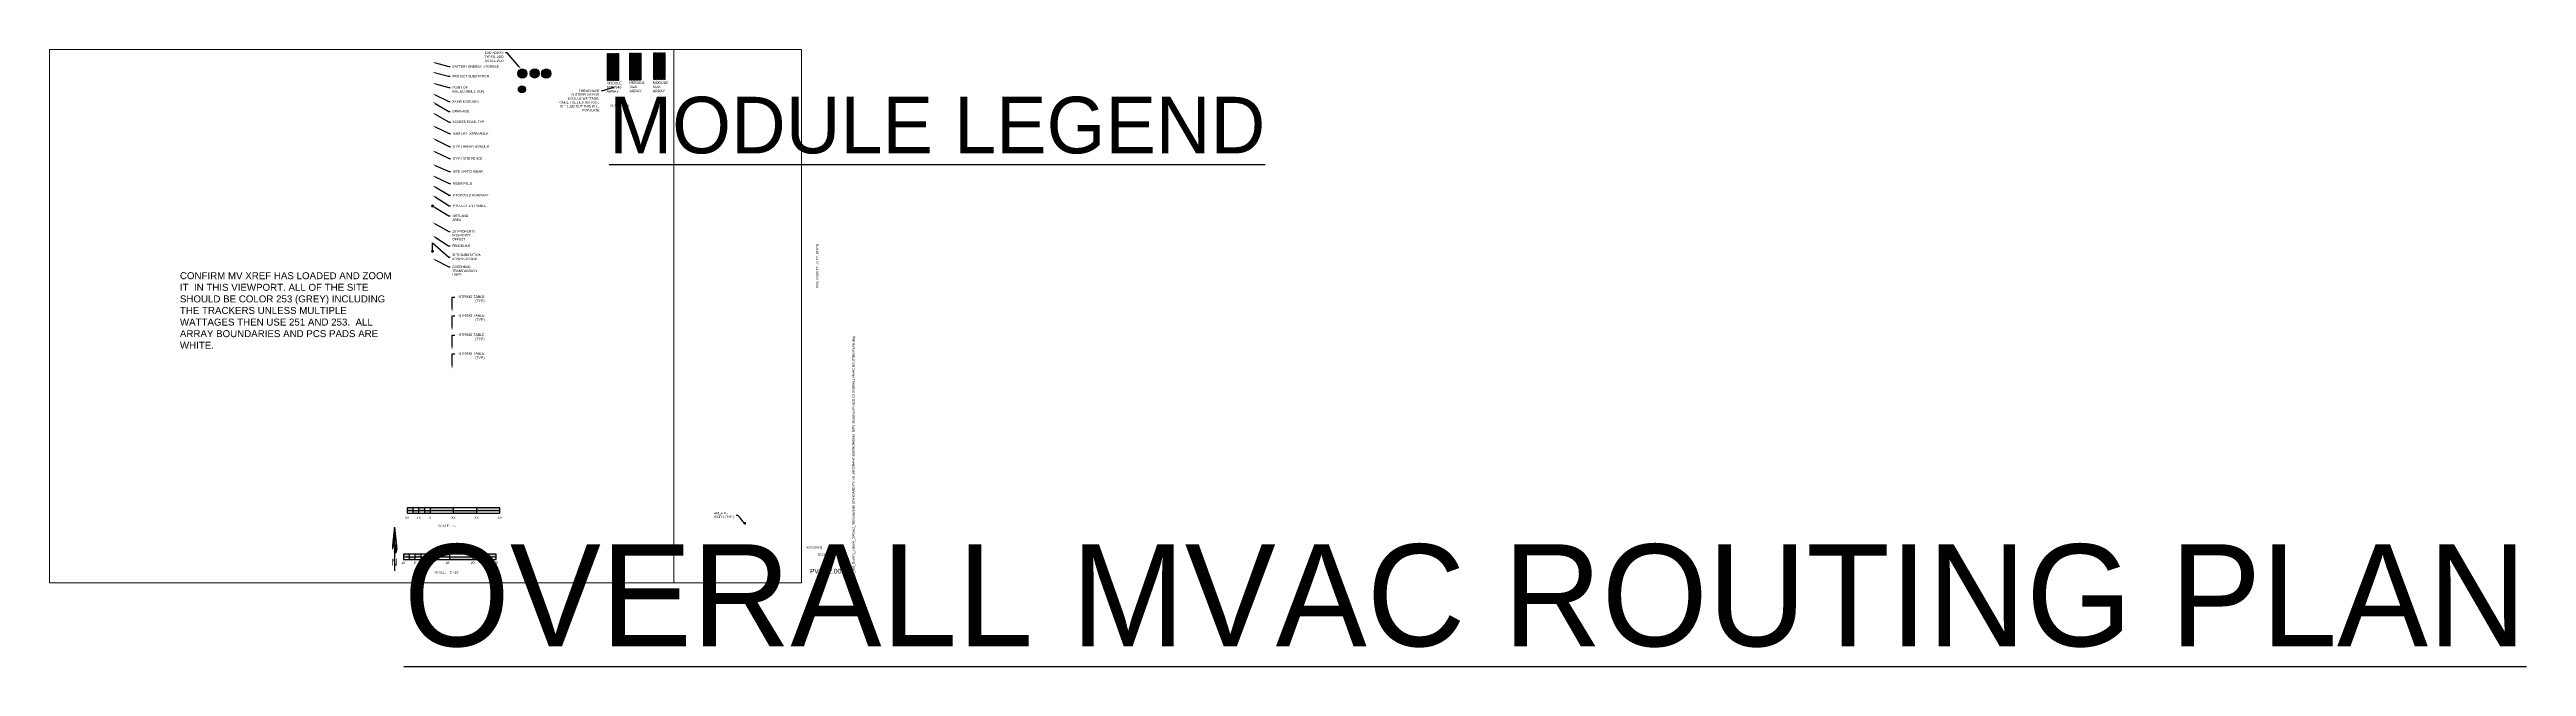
# Paper-space layout 'PV.E02.00 OVERALL MVAC ROUTING PLAN' of a CAD drawing. Header units: feet. Extents: x 0 to 107, y -4 to 23.
import ezdxf
from ezdxf import colors
from ezdxf.entities.mleader import LeaderData, LeaderLine
from ezdxf.enums import TextEntityAlignment as Align
from ezdxf.math import Vec2, Vec3

# ---------------------------------------------------------------- set-up
doc = ezdxf.new("R2018")
doc.units = ezdxf.units.FT
doc.header["$MEASUREMENT"] = 0
for name, color, linetype in [('G-ANNO-TEXT', 1, 'Continuous'), ('G-ANNO-TTBL', 1, 'Continuous'), ('JINKO 535', 253, 'Continuous'), ('JINKO 540', 250, 'Continuous'), ('RISEN', 251, 'Continuous')]:
    doc.layers.add(name, color=color, linetype=linetype)
doc.layers.add('G-NPLT', color=67, linetype='Continuous', plot=False)
doc.layers.add('VP', color=31, linetype='Continuous', plot=False)
doc.styles.add('NEI-A', font='arial.ttf')
doc.styles.get("Standard").update_dxf_attribs({"font": 'arial.ttf'})

# ---------------------------------------------------------------- blocks, each defined once
blk = doc.blocks.new('ARRAY_LETTER')
h = blk.add_hatch(color=255)
h.dxf.hatch_style = 1
edge = h.paths.add_edge_path()
edge.add_arc((0, 0), 0.2, 0, 360)
at = {"layer": 'G-ANNO-TEXT'}
blk.add_circle((0, 0), 0.2, dxfattribs=at)
at = {"layer": 'G-ANNO-TEXT', "style": 'NEI-A'}
blk.add_attdef('ARRAY_LETTER', text='', height=0.13, dxfattribs=at).set_placement((0, 0), align=Align.MIDDLE_CENTER)
blk = doc.blocks.new('PV - LEGEND CALLOUT')
h = blk.add_hatch(color=255)
h.dxf.hatch_style = 1
edge = h.paths.add_edge_path()
edge.add_arc((0, 0), 0.15625, 0, 360)
at = {"layer": 'Defpoints', "color": 2}
for p, q in [((0, 0.24375), (0, 0.24375)), ((0, -0.24375), (0, -0.24375))]:
    blk.add_line(p, q, dxfattribs=at)
at = {"layer": 'G-ANNO-TEXT', "linetype": 'Continuous'}
blk.add_circle((0, 0), 0.15625, dxfattribs=at)
at = {"layer": 'G-ANNO-TEXT', "style": 'NEI-A'}
blk.add_attdef('PV_LEGEND_CALLOUT', text='', height=0.125, dxfattribs=at).set_placement((0, 0), align=Align.MIDDLE_CENTER)
blk.add_attdef('PV_LEGEND_DESCRIPTION', text='', height=0.1, dxfattribs=at).set_placement((0.625, 0), align=Align.MIDDLE_LEFT)
blk = doc.blocks.new('_Dot')
at = {"color": 0, "linetype": 'ByBlock', "lineweight": -2}
blk.add_line((-0.5, 0), (-1, 0), dxfattribs=at)
at = {"color": 0, "linetype": 'ByBlock', "const_width": 0.5}
blk.add_lwpolyline([(-0.25, 0, 1), (0.25, 0, 1)], format="xyb", close=True, dxfattribs=at)
blk = doc.blocks.new('TITLE NAME W_O SCALE')
at = {"lineweight": 30, "flags": 104}
blk.add_attdef('TITLE_NAME', text='', height=0.2, dxfattribs=at).set_placement((-0.03, 0.21), align=Align.BOTTOM_LEFT)
at = {"style": 'NEI-A'}
for tag, p in [('SCALE:', (0, 0)), ('1"_=_', (0.56, 0))]:
    blk.add_attdef(tag, text='', height=0.1, dxfattribs=at).set_placement(p, align=Align.BOTTOM_LEFT)
blk = doc.blocks.new('SUB_BLOCK-SCALE_1')
h = blk.add_hatch(color=256)
h.dxf.hatch_style = 1
h.paths.add_polyline_path([(-2, 0.12), (-2, 0), (-1.75, 0), (-1.75, 0.12)])
h.paths.add_polyline_path([(-1.75, 0), (-1.75, -0.12), (-1.5, -0.12), (-1.5, 0)])
h.paths.add_polyline_path([(-1.25, 0.12), (-1.5, 0.12), (-1.5, 0), (-1.25, 0)])
h.paths.add_polyline_path([(-1.25, 0), (-1.25, -0.12), (-1, -0.12), (-1, 0)])
h.paths.add_polyline_path([(0, 0), (0, 0.12), (-1, 0.12), (-1, 0)])
h.paths.add_polyline_path([(1, -0.12), (1, 0), (0, 0), (0, -0.12)])
h.paths.add_polyline_path([(1, 0.12), (1, 0), (2, 0), (2, 0.12)])
for p, q in [((-2, 0), (2, 0)), ((-1.75, 0.12), (-1.75, -0.12)), ((-1.5, 0.12), (-1.5, -0.12)), ((-1.25, 0.12), (-1.25, -0.12)), ((-1, 0.12), (-1, -0.12)), ((0, -0.12), (0, 0.12))]:
    blk.add_line(p, q)
at = {"color": 0, "linetype": 'ByBlock', "lineweight": -2}
blk.add_line((1, 0.12), (1, -0.12), dxfattribs=at)
blk.add_lwpolyline([(-2, 0.12), (-2, -0.12), (2, -0.12), (2, 0.12)], close=True, dxfattribs=at)
at = {"insert": (-0.66, -0.67), "char_height": 0.1, "width": 0.4822, "attachment_point": 4, "style": 'NEI-A'}
blk.add_mtext('\\pxql;SCALE:', dxfattribs=at)
at = {"linetype": 'ByBlock', "lineweight": -2, "style": 'NEI-A', "flags": 8}
for tag, p in [('#1', (-2, -0.26)), ('#2', (-1.5, -0.26)), ('#3', (-1, -0.26)), ('#4', (0, -0.26)), ('#5', (1, -0.26)), ('#6', (2, -0.26))]:
    blk.add_attdef(tag, text='', height=0.1, dxfattribs=at).set_placement(p, align=Align.MIDDLE_CENTER)
blk.add_attdef('SCALE', text='', height=0.1, dxfattribs=at).set_placement((0, -0.67), align=Align.MIDDLE_LEFT)
blk = doc.blocks.new('*U11')
ref = blk.add_blockref('SUB_BLOCK-SCALE_1', (0, 0))
ref.add_attrib('#1', "10'", dxfattribs={"linetype": 'ByBlock', "lineweight": -2, "height": 0.1, "style": 'NEI-A', "flags": 8}).set_placement((-2, -0.26), align=Align.MIDDLE)
ref.add_attrib('#2', "5'", dxfattribs={"linetype": 'ByBlock', "lineweight": -2, "height": 0.1, "style": 'NEI-A', "flags": 8}).set_placement((-1.5, -0.26), align=Align.MIDDLE)
ref.add_attrib('#3', '0', dxfattribs={"linetype": 'ByBlock', "lineweight": -2, "height": 0.1, "style": 'NEI-A', "flags": 8}).set_placement((-1, -0.26), align=Align.MIDDLE)
ref.add_attrib('#4', "10'", dxfattribs={"linetype": 'ByBlock', "lineweight": -2, "height": 0.1, "style": 'NEI-A', "flags": 8}).set_placement((-0.09, -0.26), align=Align.MIDDLE)
ref.add_attrib('#5', "20'", dxfattribs={"linetype": 'ByBlock', "lineweight": -2, "height": 0.1, "style": 'NEI-A', "flags": 8}).set_placement((1, -0.26), align=Align.MIDDLE)
ref.add_attrib('#6', "30'", dxfattribs={"linetype": 'ByBlock', "lineweight": -2, "height": 0.1, "style": 'NEI-A', "flags": 8}).set_placement((2, -0.26), align=Align.MIDDLE)
ref.add_attrib('SCALE', '1"=10\'', dxfattribs={"linetype": 'ByBlock', "lineweight": -2, "height": 0.1, "style": 'NEI-A', "flags": 8}).set_placement((0, -0.67), align=Align.MIDDLE_LEFT)
blk = doc.blocks.new('NORTH ARROW VERTICAL')
h = blk.add_hatch()
h.set_pattern_fill('ANSI31', color=0, scale=0.01, style=0)
h.paths.add_polyline_path([(-0.029, 0.337, -0.067391), (-0.022, 0.357, -0.104279), (-0.011, 0.371, -0.174286), (0, 0.375), (0, 0.625)])
h.paths.add_polyline_path([(0.031, 0.312), (0.029, 0.337, 0.067391), (0.022, 0.357, 0.104279), (0.011, 0.371, 0.174286), (0, 0.375), (0, 0.25, 0.174286), (0.011, 0.254, 0.104279), (0.022, 0.268, 0.065115), (0.029, 0.287, 0.051264)])
at = {"color": 0}
for p, q in [((0, 0.625), (-0.031, 0.312)), ((0, 0.625), (0.031, 0.312)), ((0, 0.625), (0, 0.375)), ((0, 0.375), (0, 0.25)), ((0, 0.25), (0, 0))]:
    blk.add_line(p, q, dxfattribs=at)
for points in [[(0, 0.375, 0.174286), (-0.011, 0.371, 0.104279), (-0.022, 0.357, 0.065115), (-0.029, 0.338, 0.051264), (-0.031, 0.312, 0.051264)], [(0.031, 0.312, 0.051264), (0.029, 0.338, 0.065115), (0.022, 0.357, 0.104279), (0.011, 0.371, 0.174286), (0, 0.375, 0.174286)], [(0, 0.25, 0.174286), (0.011, 0.254, 0.104279), (0.022, 0.268, 0.065115), (0.029, 0.287, 0.051264), (0.031, 0.312, 0.051264)]]:
    blk.add_lwpolyline(points, format="xyb", dxfattribs=at)
at = {"color": 0, "style": 'NEI-A', "width": 0.85}
blk.add_text('N', height=0.1, dxfattribs=at).set_placement((0, 0.122), align=Align.MIDDLE)
blk = doc.blocks.new('1P87@52DEG F TR ID3 PVBlock')
blk.add_lwpolyline([(-7, 6), (0, 6), (0, -328), (-7, -328)], close=True)
blk = doc.blocks.new('TITLE NAME')
at = {"lineweight": 30, "flags": 104}
blk.add_attdef('TITLE_NAME', text='', height=0.2, dxfattribs=at).set_placement((-0.03, 0.21), align=Align.BOTTOM_LEFT)
at = {"style": 'NEI-A'}
for tag, p in [('SCALE:', (0, 0)), ('1"_=_', (0.56, 0))]:
    blk.add_attdef(tag, text='', height=0.1, dxfattribs=at).set_placement(p, align=Align.BOTTOM_LEFT)

psp = doc.layouts.new('PV.E02.00 OVERALL MVAC ROUTING PLAN')

# ---------------------------------------------------------------- linework, layer by layer
at = {"layer": 'G-ANNO-TEXT', "const_width": 0.0025}
for points in [[(24.04, 22.84), (24.52, 22.84), (24.52, 21.67), (24.04, 21.67)], [(25.01, 22.86), (25.49, 22.86), (25.49, 21.69), (25.01, 21.69)], [(26.04, 22.87), (26.53, 22.87), (26.53, 21.71), (26.04, 21.71)]]:
    psp.add_lwpolyline(points, close=True, dxfattribs=at)

# ---------------------------------------------------------------- block references
for p, values in [((20.38, 21.97), {'ARRAY_LETTER': 'A'}), ((20.91, 21.98), {'ARRAY_LETTER': 'B'}), ((21.41, 21.97), {'ARRAY_LETTER': 'C'})]:
    psp.add_blockref('ARRAY_LETTER', p).add_auto_attribs(values)
ref = psp.add_blockref('PV - LEGEND CALLOUT', (20.36, 21.29), dxfattribs=dict(xscale=0.972, yscale=0.972, zscale=0.972))
ref.add_attrib('PV_LEGEND_CALLOUT', 'MS', dxfattribs={"layer": 'G-ANNO-TEXT', "height": 0.121, "style": 'NEI-A'}).set_placement((20.36, 21.29), align=Align.MIDDLE_CENTER)
at = {"layer": 'G-ANNO-TEXT'}
ref = psp.add_blockref('TITLE NAME', (24.15, 20.46), dxfattribs=at)
lines = psp.add_mtext('{\\LMODULE LEGEND}', dxfattribs={"layer": '0', "insert": (24.12, 20.97), "char_height": 2.4399, "attachment_point": 1})
ref.add_attrib('TITLE_NAME', '', (24.12, 20.97)).embed_mtext(lines)
ref.add_attrib('SCALE:', 'SCALE:', dxfattribs={"layer": '0', "height": 0.1, "style": 'NEI-A'}).set_placement((24.15, 20.52), align=Align.BOTTOM_LEFT)
ref.add_attrib('1"_=_', 'NTS', dxfattribs={"layer": '0', "height": 0.1, "style": 'NEI-A'}).set_placement((24.71, 20.52), align=Align.BOTTOM_LEFT)
ref = psp.add_blockref('SUB_BLOCK-SCALE_1', (17.41, 3.12), dxfattribs=at)
ref.add_attrib('#1', 'XX', dxfattribs={"layer": '0', "linetype": 'ByBlock', "lineweight": -2, "height": 0.1, "style": 'NEI-A'}).set_placement((15.41, 2.86), align=Align.TOP_CENTER)
ref.add_attrib('#2', 'XX', dxfattribs={"layer": '0', "linetype": 'ByBlock', "lineweight": -2, "height": 0.1, "style": 'NEI-A'}).set_placement((15.91, 2.86), align=Align.TOP_CENTER)
ref.add_attrib('#3', '0', dxfattribs={"layer": '0', "linetype": 'ByBlock', "lineweight": -2, "height": 0.1, "style": 'NEI-A'}).set_placement((16.41, 2.86), align=Align.TOP_CENTER)
ref.add_attrib('#4', 'XX', dxfattribs={"layer": '0', "linetype": 'ByBlock', "lineweight": -2, "height": 0.1, "style": 'NEI-A'}).set_placement((17.41, 2.86), align=Align.TOP_CENTER)
ref.add_attrib('#5', 'XX', dxfattribs={"layer": '0', "linetype": 'ByBlock', "lineweight": -2, "height": 0.1, "style": 'NEI-A'}).set_placement((18.41, 2.86), align=Align.TOP_CENTER)
ref.add_attrib('#6', 'XX', dxfattribs={"layer": '0', "linetype": 'ByBlock', "lineweight": -2, "height": 0.1, "style": 'NEI-A'}).set_placement((19.41, 2.86), align=Align.TOP_CENTER)
ref.add_attrib('SCALE', '1"=', dxfattribs={"layer": '0', "linetype": 'ByBlock', "lineweight": -2, "height": 0.1, "style": 'NEI-A'}).set_placement((17.41, 2.45), align=Align.MIDDLE)
at = {"layer": 'G-ANNO-TEXT', "xscale": 3, "yscale": 3, "zscale": 3}
psp.add_blockref('NORTH ARROW VERTICAL', (14.87, 0.52), dxfattribs=at)
at = {"layer": 'G-ANNO-TEXT'}
psp.add_blockref('*U11', (17.25, 1.12), dxfattribs=at)
ref = psp.add_blockref('TITLE NAME W_O SCALE', (14.36, 1.95), dxfattribs=at)
lines = psp.add_mtext('{\\LOVERALL MVAC ROUTING PLAN}', dxfattribs={"layer": '0', "insert": (15.27, 1.66), "char_height": 4.3977, "attachment_point": 1})
ref.add_attrib('TITLE_NAME', '', (15.27, 1.66)).embed_mtext(lines)
at = {"layer": 'JINKO 535', "xscale": 0.003472222222222222, "yscale": 0.003472222222222222, "zscale": 0.003472222222222222}
for p in [(25.04, 22.83), (25.1, 22.83), (25.17, 22.83), (25.23, 22.83), (25.3, 22.83), (25.36, 22.83), (25.43, 22.83), (25.49, 22.83)]:
    psp.add_blockref('1P87@52DEG F TR ID3 PVBlock', p, dxfattribs=at)
at = {"layer": 'JINKO 540', "xscale": 0.003472222222222222, "yscale": 0.003472222222222222, "zscale": 0.003472222222222222}
for p in [(26.07, 22.85), (26.13, 22.85), (26.2, 22.85), (26.26, 22.85), (26.33, 22.85), (26.39, 22.85), (26.46, 22.85), (26.52, 22.85)]:
    psp.add_blockref('1P87@52DEG F TR ID3 PVBlock', p, dxfattribs=at)
at = {"layer": 'RISEN', "xscale": 0.003472222222222222, "yscale": 0.003472222222222222, "zscale": 0.003472222222222222}
for p in [(24.07, 22.81), (24.13, 22.81), (24.2, 22.81), (24.26, 22.81), (24.33, 22.81), (24.39, 22.81), (24.46, 22.81), (24.52, 22.81)]:
    psp.add_blockref('1P87@52DEG F TR ID3 PVBlock', p, dxfattribs=at)

# ---------------------------------------------------------------- texts
at = {"layer": 'G-ANNO-TEXT', "char_height": 0.1094, "width": 0.6841, "attachment_point": 4, "style": 'NEI-A'}
for s, insert in [('MODULE SIZE 540\\~ ARRAY', (24.01, 21.38)), ('MODULE SIZE   ARRAY', (25, 21.4)), ('MODULE SIZE   ARRAY', (26, 21.4))]:
    psp.add_mtext(s, dxfattribs=dict(at, insert=insert))
at = {"layer": 'G-ANNO-TTBL', "style": 'NEI-A'}
psp.add_text('XXX, COUNTY , CITY, STATE', height=0.1, rotation=90, dxfattribs=at).set_placement((33.1, 13.67), align=Align.MIDDLE)
at = {"layer": 'G-ANNO-TTBL', "insert": (34.6, 0), "char_height": 0.1, "width": 13.9717, "attachment_point": 1, "rotation": 90, "style": 'NEI-A'}
psp.add_mtext('H:\\\\Ops_Std_Dev\\\\PS_Solar\\\\4_DWGs\\\\2_NEI\\\\Solar\\\\NEI STANDARD PV SOLAR DRAWINGS\\\\WORKING IN\\\\PV Electrical\\\\PV.E02.00 OVERALL MVAC ROUTING PLAN.dwg', dxfattribs=at)
at = {"layer": 'G-ANNO-TTBL', "style": 'NEI-A'}
for s, width, insert, char_height, attachment_point in [('[XX/XX/XX]', 0.8548, (32.59, 1.51), 0.1, 4), ('[XXXX.XXX]', 0.8548, (33.51, 1.2), 0.1, 5), ('PV.E02.00', 1.7218, (33.45, 0.5), 0.2, 5)]:
    psp.add_mtext_dynamic_manual_height_columns(s, width=width, gutter_width=0.5, heights=[0], dxfattribs=dict(at, insert=insert, char_height=char_height, attachment_point=attachment_point))
at = {"layer": 'G-NPLT', "insert": (5.62, 13.4), "char_height": 0.3, "width": 9.1702, "attachment_point": 1, "style": 'NEI-A'}
psp.add_mtext('CONFIRM MV XREF HAS LOADED AND ZOOM IT  IN THIS VIEWPORT. ALL OF THE SITE SHOULD BE COLOR 253 (GREY) INCLUDING THE TRACKERS UNLESS MULTIPLE WATTAGES THEN USE 251 AND 253.  ALL ARRAY BOUNDARIES AND PCS PADS ARE WHITE. ', dxfattribs=at)

# ---------------------------------------------------------------- leaders
at = {"layer": 'G-ANNO-TEXT'}
ml = psp.add_multileader_mtext('Standard', dxfattribs=at)
ml.set_content('BATTERY ENERGY STORAGE', color=256, style='NEI-A')
ml.set_leader_properties()
ml.build(insert=Vec2(0, 0))
ml.multileader.update_dxf_attribs({"dogleg_length": 0.0625, "arrow_head_size": 0.125})
ctx = ml.context
ctx.base_point, ctx.char_height, ctx.arrow_head_size, ctx.landing_gap_size, ctx.plane_origin = Vec3(17.28, 22.28), 0.1, 0.125, 0.09, Vec3(15.98, 21.36)
notes = []
notes.append((ctx, [(0, (1, 1, 0), (17.21, 22.28), (1, 0), 0.0625, [(0, [(16.51, 22.46)], 0, [])])]))
ctx.mtext.insert, ctx.mtext.width, ctx.mtext.flow_direction = Vec3(17.37, 22.33), 2.0138, 5
ml = psp.add_multileader_mtext('Standard', dxfattribs=at)
ml.set_content('PROJECT SUBSTATION', color=256, style='NEI-A')
ml.set_leader_properties()
ml.build(insert=Vec2(0, 0))
ml.multileader.update_dxf_attribs({"dogleg_length": 0.0625, "arrow_head_size": 0.125})
ctx = ml.context
ctx.base_point, ctx.char_height, ctx.arrow_head_size, ctx.landing_gap_size, ctx.plane_origin = Vec3(17.27, 21.86), 0.1, 0.125, 0.09, Vec3(16.9, 20.98)
notes.append((ctx, [(0, (1, 1, 0), (17.2, 21.86), (1, 0), 0.0625, [(0, [(16.51, 22.04)], 0, [])])]))
ctx.mtext.insert, ctx.mtext.width, ctx.mtext.flow_direction = Vec3(17.36, 21.91), 1.573, 5
ml = psp.add_multileader_mtext('Standard', dxfattribs=at)
ml.set_content('POINT OF INTERCONNECTION', color=256, style='NEI-A')
ml.set_leader_properties()
ml.build(insert=Vec2(0, 0))
ml.multileader.update_dxf_attribs({"dogleg_length": 0.0625, "arrow_head_size": 0.125})
ctx = ml.context
ctx.base_point, ctx.char_height, ctx.arrow_head_size, ctx.landing_gap_size, ctx.plane_origin = Vec3(17.27, 21.37), 0.1, 0.125, 0.09, Vec3(16.91, 20.49)
notes.append((ctx, [(0, (1, 1, 0), (17.21, 21.37), (1, 0), 0.0625, [(0, [(16.51, 21.57)], 0, [])])]))
ctx.mtext.insert, ctx.mtext.width, ctx.mtext.flow_direction = Vec3(17.36, 21.42), 1.573, 5
ml = psp.add_multileader_mtext('Standard', dxfattribs=at)
ml.set_content('XXXW MODULES', color=256, style='NEI-A')
ml.set_leader_properties()
ml.build(insert=Vec2(0, 0))
ml.multileader.update_dxf_attribs({"dogleg_length": 0.0625, "arrow_head_size": 0.125})
ctx = ml.context
ctx.base_point, ctx.char_height, ctx.arrow_head_size, ctx.landing_gap_size, ctx.plane_origin = Vec3(17.27, 20.77), 0.1, 0.125, 0.09, Vec3(16.97, 18.57)
notes.append((ctx, [(0, (1, 1, 0), (17.21, 20.77), (1, 0), 0.0625, [(0, [(16.51, 21.11)], 0, [])])]))
ctx.mtext.insert, ctx.mtext.width, ctx.mtext.flow_direction = Vec3(17.36, 20.82), 1.0883, 5
ml = psp.add_multileader_mtext('Standard', dxfattribs=at)
ml.set_content('DRAINAGE', color=256, style='NEI-A')
ml.set_leader_properties()
ml.build(insert=Vec2(0, 0))
ml.multileader.update_dxf_attribs({"dogleg_length": 0.0625, "arrow_head_size": 0.125})
ctx = ml.context
ctx.base_point, ctx.char_height, ctx.arrow_head_size, ctx.landing_gap_size, ctx.plane_origin = Vec3(17.27, 20.34), 0.1, 0.125, 0.09, Vec3(16.91, 19.46)
notes.append((ctx, [(0, (1, 1, 0), (17.21, 20.34), (1, 0), 0.0625, [(0, [(16.51, 20.75)], 0, [])])]))
ctx.mtext.insert, ctx.mtext.width, ctx.mtext.flow_direction = Vec3(17.36, 20.4), 1.573, 5
ml = psp.add_multileader_mtext('Standard', dxfattribs=at)
ml.set_content('ACCESS ROAD, TYP', color=256, style='NEI-A')
ml.set_leader_properties()
ml.build(insert=Vec2(0, 0))
ml.multileader.update_dxf_attribs({"dogleg_length": 0.0625, "arrow_head_size": 0.125})
ctx = ml.context
ctx.base_point, ctx.char_height, ctx.arrow_head_size, ctx.landing_gap_size, ctx.plane_origin = Vec3(17.28, 19.88), 0.1, 0.125, 0.09, Vec3(16.91, 18.99)
notes.append((ctx, [(0, (1, 1, 0), (17.22, 19.88), (1, 0), 0.0625, [(0, [(16.51, 20.28)], 0, [])])]))
ctx.mtext.insert, ctx.mtext.width, ctx.mtext.flow_direction = Vec3(17.37, 19.94), 1.573, 5
ml = psp.add_multileader_mtext('Standard', dxfattribs=at)
ml.set_content('O&M LAY-DOWN AREA', color=256, style='NEI-A')
ml.set_leader_properties()
ml.build(insert=Vec2(0, 0))
ml.multileader.update_dxf_attribs({"dogleg_length": 0.0625, "arrow_head_size": 0.125})
ctx = ml.context
ctx.base_point, ctx.char_height, ctx.arrow_head_size, ctx.landing_gap_size, ctx.plane_origin = Vec3(17.29, 19.39), 0.1, 0.125, 0.09, Vec3(16.92, 18.5)
notes.append((ctx, [(0, (1, 1, 0), (17.22, 19.39), (1, 0), 0.0625, [(0, [(16.51, 19.73)], 0, [])])]))
ctx.mtext.insert, ctx.mtext.width, ctx.mtext.flow_direction = Vec3(17.38, 19.44), 1.573, 5
ml = psp.add_multileader_mtext('Standard', dxfattribs=at)
ml.set_content('(TYP.) ARRAY BORDER', color=256, style='NEI-A')
ml.set_leader_properties()
ml.build(insert=Vec2(0, 0))
ml.multileader.update_dxf_attribs({"dogleg_length": 0.0625, "arrow_head_size": 0.125})
ctx = ml.context
ctx.base_point, ctx.char_height, ctx.arrow_head_size, ctx.landing_gap_size, ctx.plane_origin = Vec3(17.29, 18.82), 0.1, 0.125, 0.09, Vec3(16.92, 17.94)
notes.append((ctx, [(0, (1, 1, 0), (17.22, 18.82), (1, 0), 0.0625, [(0, [(16.51, 19.19)], 0, [])])]))
ctx.mtext.insert, ctx.mtext.width, ctx.mtext.flow_direction = Vec3(17.38, 18.88), 1.573, 5
ml = psp.add_multileader_mtext('Standard', dxfattribs=at)
ml.set_content('(TYP.) SITE FENCE', color=256, style='NEI-A')
ml.set_leader_properties()
ml.build(insert=Vec2(0, 0))
ml.multileader.update_dxf_attribs({"dogleg_length": 0.0625, "arrow_head_size": 0.125})
ctx = ml.context
ctx.base_point, ctx.char_height, ctx.arrow_head_size, ctx.landing_gap_size, ctx.plane_origin = Vec3(17.29, 18.3), 0.1, 0.125, 0.09, Vec3(16.92, 17.42)
notes.append((ctx, [(0, (1, 1, 0), (17.22, 18.3), (1, 0), 0.0625, [(0, [(16.51, 18.65)], 0, [])])]))
ctx.mtext.insert, ctx.mtext.width, ctx.mtext.flow_direction = Vec3(17.38, 18.36), 1.573, 5
ml = psp.add_multileader_mtext('Standard', dxfattribs=at)
ml.set_content('SITE SWITCHGEAR', color=256, style='NEI-A')
ml.set_leader_properties()
ml.build(insert=Vec2(0, 0))
ml.multileader.update_dxf_attribs({"dogleg_length": 0.0625, "arrow_head_size": 0.125})
ctx = ml.context
ctx.base_point, ctx.char_height, ctx.arrow_head_size, ctx.landing_gap_size, ctx.plane_origin = Vec3(17.29, 17.75), 0.1, 0.125, 0.09, Vec3(16.92, 16.87)
notes.append((ctx, [(0, (1, 1, 0), (17.22, 17.75), (1, 0), 0.0625, [(0, [(16.51, 18.06)], 0, [])])]))
ctx.mtext.insert, ctx.mtext.width, ctx.mtext.flow_direction = Vec3(17.38, 17.8), 1.573, 5
ml = psp.add_multileader_mtext('Standard', dxfattribs=at)
ml.set_content('RISER POLE', color=256, style='NEI-A')
ml.set_leader_properties()
ml.build(insert=Vec2(0, 0))
ml.multileader.update_dxf_attribs({"dogleg_length": 0.0625, "arrow_head_size": 0.125})
ctx = ml.context
ctx.base_point, ctx.char_height, ctx.arrow_head_size, ctx.landing_gap_size, ctx.plane_origin = Vec3(17.29, 17.23), 0.1, 0.125, 0.09, Vec3(16.92, 16.35)
notes.append((ctx, [(0, (1, 1, 0), (17.22, 17.23), (1, 0), 0.0625, [(0, [(16.51, 17.57)], 0, [])])]))
ctx.mtext.insert, ctx.mtext.width, ctx.mtext.flow_direction = Vec3(17.38, 17.28), 1.573, 5
ml = psp.add_multileader_mtext('Standard', dxfattribs=at)
ml.set_content('PROPOSED ROADWAY', color=256, style='NEI-A')
ml.set_leader_properties()
ml.build(insert=Vec2(0, 0))
ml.multileader.update_dxf_attribs({"dogleg_length": 0.0625, "arrow_head_size": 0.125})
ctx = ml.context
ctx.base_point, ctx.char_height, ctx.arrow_head_size, ctx.landing_gap_size, ctx.plane_origin = Vec3(17.29, 16.73), 0.1, 0.125, 0.09, Vec3(16.92, 15.85)
notes.append((ctx, [(0, (1, 1, 0), (17.22, 16.73), (1, 0), 0.0625, [(0, [(16.51, 17.14)], 0, [])])]))
ctx.mtext.insert, ctx.mtext.width, ctx.mtext.flow_direction = Vec3(17.38, 16.78), 1.573, 5
ml = psp.add_multileader_mtext('Standard', dxfattribs=at)
ml.set_content('PROJECT ENTRANCE', color=256, style='NEI-A')
ml.set_leader_properties()
ml.build(insert=Vec2(0, 0))
ml.multileader.update_dxf_attribs({"dogleg_length": 0.0625, "arrow_head_size": 0.125})
ctx = ml.context
ctx.base_point, ctx.char_height, ctx.arrow_head_size, ctx.landing_gap_size, ctx.plane_origin = Vec3(17.29, 16.27), 0.1, 0.125, 0.09, Vec3(16.92, 15.38)
notes.append((ctx, [(0, (1, 1, 0), (17.22, 16.27), (1, 0), 0.0625, [(0, [(16.51, 16.72)], 0, [])])]))
ctx.mtext.insert, ctx.mtext.width, ctx.mtext.flow_direction = Vec3(17.38, 16.32), 1.573, 5
ml = psp.add_multileader_mtext('Standard', dxfattribs=at)
ml.set_content('\\pxsm1;SITE SUBSTATION \\P& SWITCHYARD', color=256, style='NEI-A')
ml.set_leader_properties(color=256, linetype='ByLayer', lineweight=-1)
ml.set_arrow_properties(name='DOT')
ml.build(insert=Vec2(0, 0))
ml.multileader.update_dxf_attribs({"text_left_attachment_type": 2, "text_right_attachment_type": 2, "dogleg_length": 0.0625, "arrow_head_size": 0.125})
ctx = ml.context
ctx.base_point, ctx.char_height, ctx.arrow_head_size, ctx.landing_gap_size, ctx.plane_origin = Vec3(17.27, 14.05), 0.1, 0.125, 0.09, Vec3(9.2, 22.37)
ctx.left_attachment, ctx.right_attachment = 2, 2
notes.append((ctx, [(1, (1, 1, 0), (17.21, 14.05), (1, 0), 0.0625, [(0, [(16.51, 14.3), (16.51, 14.67)], 0, [])])]))
ctx.mtext.insert, ctx.mtext.width, ctx.mtext.flow_direction = Vec3(17.36, 14.2), 1.348, 5
ctx.mtext.has_bg_fill, ctx.mtext.bg_color, ctx.mtext.bg_scale_factor, ctx.mtext.bg_transparency, ctx.mtext.use_window_bg_color = 1, -1027028792, 1.5, 0, 1
at = {"layer": 'G-NPLT'}
ml = psp.add_multileader_mtext('Standard', dxfattribs=at)
ml.set_content('FOR ARRAY TYPES. ADD AS NEEDED', color=256, style='NEI-A')
ml.set_leader_properties()
ml.build(insert=Vec2(0, 0))
ml.multileader.update_dxf_attribs({"dogleg_length": 0.0625, "arrow_head_size": 0.125})
ctx = ml.context
ctx.base_point, ctx.char_height, ctx.arrow_head_size, ctx.landing_gap_size, ctx.plane_origin = Vec3(18.66, 22.86), 0.1, 0.125, 0.09, Vec3(17.87, 21.56)
ctx.text_align_type = 2
notes.append((ctx, [(1, (1, 1, 0), (19.72, 22.86), (-1, 0), 0.0625, [(0, [(20.33, 22.17)], 0, [])])]))
ctx.mtext.insert, ctx.mtext.width, ctx.mtext.alignment, ctx.mtext.flow_direction = Vec3(19.57, 22.91), 0.8947, 3, 5
ml = psp.add_multileader_mtext('Standard', dxfattribs=at)
ml.set_content('THESE HAVE AUTOFIELDS FOR MODULE WATTAGE. ONCE THE DESIGN TOOL IS FILLED OUT THIS WILL POPULATE', color=256, style='NEI-A')
ml.set_leader_properties()
ml.build(insert=Vec2(0, 0))
ml.multileader.update_dxf_attribs({"dogleg_length": 0.0625, "arrow_head_size": 0.125})
ctx = ml.context
ctx.base_point, ctx.char_height, ctx.arrow_head_size, ctx.landing_gap_size, ctx.plane_origin = Vec3(21.9, 21.23), 0.1, 0.125, 0.09, Vec3(22.01, 19.93)
ctx.text_align_type = 2
notes.append((ctx, [(1, (1, 1, 0), (23.85, 21.23), (-1, 0), 0.0625, [(0, [(24.42, 21.41)], 0, [])])]))
ctx.mtext.insert, ctx.mtext.width, ctx.mtext.alignment, ctx.mtext.flow_direction = Vec3(23.7, 21.28), 1.722, 3, 5
for ctx, leaders in notes:
    for number, flags, end, landing, length, lines in leaders:
        leader = LeaderData()
        leader.index, (leader.has_last_leader_line, leader.has_dogleg_vector, leader.attachment_direction) = number, flags
        leader.last_leader_point, leader.dogleg_vector, leader.dogleg_length = Vec3(end), Vec3(landing), length
        for number, points, colour, breaks in lines:
            line = LeaderLine()
            line.index, line.vertices, line.color, line.breaks = number, Vec3.list(points), colors.encode_raw_color(colour), breaks
            leader.lines.append(line)
        ctx.leaders.append(leader)

# ---------------------------------------------------------------- viewports
at = {"layer": 'VP'}
psp.add_viewport(center=(29.66, 11.51), size=(5.5, 23.011), view_center_point=(35.38, 29.49), view_height=23.011, status=3, dxfattribs=at)

# ---------------------------------------------------------------- next in the draw order: leaders
at = {"layer": 'G-ANNO-TEXT'}
ml = psp.add_multileader_mtext('Standard', dxfattribs=at)
ml.set_content("\\pxsm1,ql;20' PROPERTY BOUNDARY\\POFFSET", color=256, style='NEI-A')
ml.set_leader_properties()
ml.build(insert=Vec2(0, 0))
ml.multileader.update_dxf_attribs({"dogleg_length": 0.0625, "arrow_head_size": 0.125})
ctx = ml.context
ctx.base_point, ctx.char_height, ctx.arrow_head_size, ctx.landing_gap_size, ctx.plane_origin = Vec3(17.27, 15.16), 0.1, 0.125, 0.09, Vec3(13.9, 24.38)
notes = []
notes.append((ctx, [(1, (1, 1, 0), (17.21, 15.16), (1, 0), 0.0625, [(1, [(16.51, 15.55)], 0, [])])]))
ctx.mtext.insert, ctx.mtext.width, ctx.mtext.flow_direction = Vec3(17.36, 15.21), 1.0823, 5
ml = psp.add_multileader_mtext('Standard', dxfattribs=at)
ml.set_content('\\pxsm1;FENCELINE', color=256, style='NEI-A')
ml.set_leader_properties()
ml.build(insert=Vec2(0, 0))
ml.multileader.update_dxf_attribs({"dogleg_length": 0.0625, "arrow_head_size": 0.125})
ctx = ml.context
ctx.base_point, ctx.char_height, ctx.arrow_head_size, ctx.landing_gap_size, ctx.plane_origin = Vec3(17.26, 14.54), 0.1, 0.125, 0.09, Vec3(14.87, 22.48)
notes.append((ctx, [(1, (1, 1, 0), (17.2, 14.54), (1, 0), 0.0625, [(1, [(16.51, 14.98)], 0, [])])]))
ctx.mtext.insert, ctx.mtext.width, ctx.mtext.flow_direction = Vec3(17.35, 14.59), 0.8661, 5
ml = psp.add_multileader_mtext('Standard', dxfattribs=at)
ml.set_content('OVERHEAD TRANSMISSION LINES', color=256, style='NEI-A')
ml.set_leader_properties()
ml.build(insert=Vec2(0, 0))
ml.multileader.update_dxf_attribs({"dogleg_length": 0.0625, "arrow_head_size": 0.125})
ctx = ml.context
ctx.base_point, ctx.char_height, ctx.arrow_head_size, ctx.landing_gap_size, ctx.plane_origin = Vec3(17.27, 13.63), 0.1, 0.125, 0.09, Vec3(16.72, 12.33)
notes.append((ctx, [(0, (1, 1, 0), (17.21, 13.63), (1, 0), 0.0625, [(0, [(16.51, 13.99)], 0, [])])]))
ctx.mtext.insert, ctx.mtext.width, ctx.mtext.flow_direction = Vec3(17.36, 13.68), 0.8947, 5
ml = psp.add_multileader_mtext('Standard', dxfattribs=at)
ml.set_content('AREA OF WORK (TYP.)', color=256, style='NEI-A')
ml.set_leader_properties()
ml.set_arrow_properties(name='DOT')
ml.build(insert=Vec2(0, 0))
ml.multileader.update_dxf_attribs({"leader_type": 2, "text_right_attachment_type": 2, "dogleg_length": 0.1, "arrow_head_size": 0.05})
ctx = ml.context
ctx.base_point, ctx.char_height, ctx.arrow_head_size, ctx.landing_gap_size, ctx.plane_origin = Vec3(28.55, 2.99), 0.1001, 0.05, 0.09, Vec3(22.17, 1.64)
ctx.right_attachment = 2
notes.append((ctx, [(1, (1, 1, 0), (29.7, 2.91), (-1, 0), 0.1, [(1, [(29.96, 2.56)], 0, [])])]))
ctx.mtext.insert, ctx.mtext.width, ctx.mtext.flow_direction = Vec3(28.64, 3.06), 0.978, 5
ctx.mtext.has_bg_fill, ctx.mtext.bg_color, ctx.mtext.bg_scale_factor, ctx.mtext.bg_transparency, ctx.mtext.use_window_bg_color = 1, -1027028792, 1.5, 0, 1
for ctx, leaders in notes:
    for number, flags, end, landing, length, lines in leaders:
        leader = LeaderData()
        leader.index, (leader.has_last_leader_line, leader.has_dogleg_vector, leader.attachment_direction) = number, flags
        leader.last_leader_point, leader.dogleg_vector, leader.dogleg_length = Vec3(end), Vec3(landing), length
        for number, points, colour, breaks in lines:
            line = LeaderLine()
            line.index, line.vertices, line.color, line.breaks = number, Vec3.list(points), colors.encode_raw_color(colour), breaks
            leader.lines.append(line)
        ctx.leaders.append(leader)

# ---------------------------------------------------------------- next in the draw order: linework, layer by layer
at = {"layer": 'G-ANNO-TEXT', "const_width": 0.0483, "flags": 128}
psp.add_lwpolyline([(29.93, 2.57, 1), (30, 2.57, 1)], format="xyb", close=True, dxfattribs=at)

# ---------------------------------------------------------------- next in the draw order: leaders
at = {"layer": 'G-ANNO-TEXT'}
ml = psp.add_multileader_mtext('Standard', dxfattribs=at)
ml.set_content('WETLAND AREA', color=256, style='NEI-A')
ml.set_leader_properties(color=256, linetype='ByLayer', lineweight=-1)
ml.set_arrow_properties(name='DOT')
ml.build(insert=Vec2(0, 0))
ml.multileader.update_dxf_attribs({"text_right_attachment_type": 6, "dogleg_length": 0.0625, "arrow_head_size": 0.125})
ctx = ml.context
ctx.base_point, ctx.char_height, ctx.arrow_head_size, ctx.landing_gap_size, ctx.plane_origin = Vec3(17.27, 15.83), 0.1, 0.125, 0.09, Vec3(-21.19, -40.73)
ctx.right_attachment = 6
notes = []
notes.append((ctx, [(0, (1, 1, 0), (17.21, 15.83), (1, 0), 0.0625, [(0, [(16.51, 16.26)], 0, [])])]))
ctx.mtext.insert, ctx.mtext.width, ctx.mtext.flow_direction = Vec3(17.36, 15.88), 0.4557, 5
ctx.mtext.has_bg_fill, ctx.mtext.bg_color, ctx.mtext.bg_scale_factor, ctx.mtext.bg_transparency, ctx.mtext.use_window_bg_color = 1, -1027028792, 1.5, 0, 1
for ctx, leaders in notes:
    for number, flags, end, landing, length, lines in leaders:
        leader = LeaderData()
        leader.index, (leader.has_last_leader_line, leader.has_dogleg_vector, leader.attachment_direction) = number, flags
        leader.last_leader_point, leader.dogleg_vector, leader.dogleg_length = Vec3(end), Vec3(landing), length
        for number, points, colour, breaks in lines:
            line = LeaderLine()
            line.index, line.vertices, line.color, line.breaks = number, Vec3.list(points), colors.encode_raw_color(colour), breaks
            leader.lines.append(line)
        ctx.leaders.append(leader)

# ---------------------------------------------------------------- next in the draw order: viewports
at = {"layer": 'VP'}
psp.add_viewport(center=(13.45, 11.51), size=(26.91, 23.0106), view_center_point=(2410086.61, 1596634.92), view_height=48163.1038, dxfattribs=at)

# ---------------------------------------------------------------- next in the draw order: leaders
at = {"layer": 'G-ANNO-TEXT'}
ml = psp.add_multileader_mtext('Standard', dxfattribs=at)
ml.set_content('\\pxqr;\xa0-STRING TABLE\\P(TYP) ', color=256, style='NEI-A')
ml.set_leader_properties()
ml.build(insert=Vec2(0, 0))
ml.multileader.update_dxf_attribs({"dogleg_length": 0.125, "arrow_head_size": 0.18})
ctx = ml.context
ctx.base_point, ctx.char_height, ctx.arrow_head_size, ctx.landing_gap_size, ctx.plane_origin = Vec3(17.47, 12.33), 0.1094, 0.18, 0.09, Vec3(22.61, 12.45)
ctx.text_align_type = 2
notes = []
notes.append((ctx, [(1, (1, 1, 0), (17.35, 12.33), (1, 0), 0.125, [(0, [(17.35, 11.68)], 0, [])])]))
ctx.mtext.insert, ctx.mtext.width, ctx.mtext.defined_height, ctx.mtext.alignment, ctx.mtext.flow_direction = Vec3(18.75, 12.4), 1.4209, 0.506, 3, 5
ctx.mtext.has_bg_fill, ctx.mtext.bg_color, ctx.mtext.bg_scale_factor, ctx.mtext.bg_transparency, ctx.mtext.use_window_bg_color = 1, -1027028792, 1.5, 0, 1
for ctx, leaders in notes:
    for number, flags, end, landing, length, lines in leaders:
        leader = LeaderData()
        leader.index, (leader.has_last_leader_line, leader.has_dogleg_vector, leader.attachment_direction) = number, flags
        leader.last_leader_point, leader.dogleg_vector, leader.dogleg_length = Vec3(end), Vec3(landing), length
        for number, points, colour, breaks in lines:
            line = LeaderLine()
            line.index, line.vertices, line.color, line.breaks = number, Vec3.list(points), colors.encode_raw_color(colour), breaks
            leader.lines.append(line)
        ctx.leaders.append(leader)

# ---------------------------------------------------------------- next in the draw order: leaders
ml = psp.add_multileader_mtext('Standard', dxfattribs=at)
ml.set_content('\\pxqr;\xa0-STRING TABLE\\P(TYP) ', color=256, style='NEI-A')
ml.set_leader_properties()
ml.build(insert=Vec2(0, 0))
ml.multileader.update_dxf_attribs({"dogleg_length": 0.125, "arrow_head_size": 0.18})
ctx = ml.context
ctx.base_point, ctx.char_height, ctx.arrow_head_size, ctx.landing_gap_size, ctx.plane_origin = Vec3(17.47, 11.52), 0.1094, 0.18, 0.09, Vec3(22.61, 11.64)
ctx.text_align_type = 2
notes = []
notes.append((ctx, [(1, (1, 1, 0), (17.35, 11.52), (1, 0), 0.125, [(0, [(17.35, 10.88)], 0, [])])]))
ctx.mtext.insert, ctx.mtext.width, ctx.mtext.defined_height, ctx.mtext.alignment, ctx.mtext.flow_direction = Vec3(18.75, 11.59), 1.4209, 0.506, 3, 5
ctx.mtext.has_bg_fill, ctx.mtext.bg_color, ctx.mtext.bg_scale_factor, ctx.mtext.bg_transparency, ctx.mtext.use_window_bg_color = 1, -1027028792, 1.5, 0, 1
for ctx, leaders in notes:
    for number, flags, end, landing, length, lines in leaders:
        leader = LeaderData()
        leader.index, (leader.has_last_leader_line, leader.has_dogleg_vector, leader.attachment_direction) = number, flags
        leader.last_leader_point, leader.dogleg_vector, leader.dogleg_length = Vec3(end), Vec3(landing), length
        for number, points, colour, breaks in lines:
            line = LeaderLine()
            line.index, line.vertices, line.color, line.breaks = number, Vec3.list(points), colors.encode_raw_color(colour), breaks
            leader.lines.append(line)
        ctx.leaders.append(leader)

# ---------------------------------------------------------------- next in the draw order: leaders
ml = psp.add_multileader_mtext('Standard', dxfattribs=at)
ml.set_content('\\pxqr;\xa0-STRING TABLE\\P(TYP) ', color=256, style='NEI-A')
ml.set_leader_properties()
ml.build(insert=Vec2(0, 0))
ml.multileader.update_dxf_attribs({"dogleg_length": 0.125, "arrow_head_size": 0.18})
ctx = ml.context
ctx.base_point, ctx.char_height, ctx.arrow_head_size, ctx.landing_gap_size, ctx.plane_origin = Vec3(17.47, 10.69), 0.1094, 0.18, 0.09, Vec3(22.61, 10.81)
ctx.text_align_type = 2
notes = []
notes.append((ctx, [(1, (1, 1, 0), (17.35, 10.69), (1, 0), 0.125, [(0, [(17.35, 10.04)], 0, [])])]))
ctx.mtext.insert, ctx.mtext.width, ctx.mtext.defined_height, ctx.mtext.alignment, ctx.mtext.flow_direction = Vec3(18.75, 10.76), 1.4209, 0.506, 3, 5
ctx.mtext.has_bg_fill, ctx.mtext.bg_color, ctx.mtext.bg_scale_factor, ctx.mtext.bg_transparency, ctx.mtext.use_window_bg_color = 1, -1027028792, 1.5, 0, 1
for ctx, leaders in notes:
    for number, flags, end, landing, length, lines in leaders:
        leader = LeaderData()
        leader.index, (leader.has_last_leader_line, leader.has_dogleg_vector, leader.attachment_direction) = number, flags
        leader.last_leader_point, leader.dogleg_vector, leader.dogleg_length = Vec3(end), Vec3(landing), length
        for number, points, colour, breaks in lines:
            line = LeaderLine()
            line.index, line.vertices, line.color, line.breaks = number, Vec3.list(points), colors.encode_raw_color(colour), breaks
            leader.lines.append(line)
        ctx.leaders.append(leader)

# ---------------------------------------------------------------- next in the draw order: leaders
ml = psp.add_multileader_mtext('Standard', dxfattribs=at)
ml.set_content('\\pxqr;\xa0-STRING TABLE\\P(TYP) ', color=256, style='NEI-A')
ml.set_leader_properties()
ml.build(insert=Vec2(0, 0))
ml.multileader.update_dxf_attribs({"dogleg_length": 0.125, "arrow_head_size": 0.18})
ctx = ml.context
ctx.base_point, ctx.char_height, ctx.arrow_head_size, ctx.landing_gap_size, ctx.plane_origin = Vec3(17.47, 9.88), 0.1094, 0.18, 0.09, Vec3(22.61, 10)
ctx.text_align_type = 2
notes = []
notes.append((ctx, [(1, (1, 1, 0), (17.35, 9.88), (1, 0), 0.125, [(0, [(17.35, 9.23)], 0, [])])]))
ctx.mtext.insert, ctx.mtext.width, ctx.mtext.defined_height, ctx.mtext.alignment, ctx.mtext.flow_direction = Vec3(18.75, 9.95), 1.4209, 0.506, 3, 5
ctx.mtext.has_bg_fill, ctx.mtext.bg_color, ctx.mtext.bg_scale_factor, ctx.mtext.bg_transparency, ctx.mtext.use_window_bg_color = 1, -1027028792, 1.5, 0, 1
for ctx, leaders in notes:
    for number, flags, end, landing, length, lines in leaders:
        leader = LeaderData()
        leader.index, (leader.has_last_leader_line, leader.has_dogleg_vector, leader.attachment_direction) = number, flags
        leader.last_leader_point, leader.dogleg_vector, leader.dogleg_length = Vec3(end), Vec3(landing), length
        for number, points, colour, breaks in lines:
            line = LeaderLine()
            line.index, line.vertices, line.color, line.breaks = number, Vec3.list(points), colors.encode_raw_color(colour), breaks
            leader.lines.append(line)
        ctx.leaders.append(leader)

doc.saveas('drawing.dxf')
